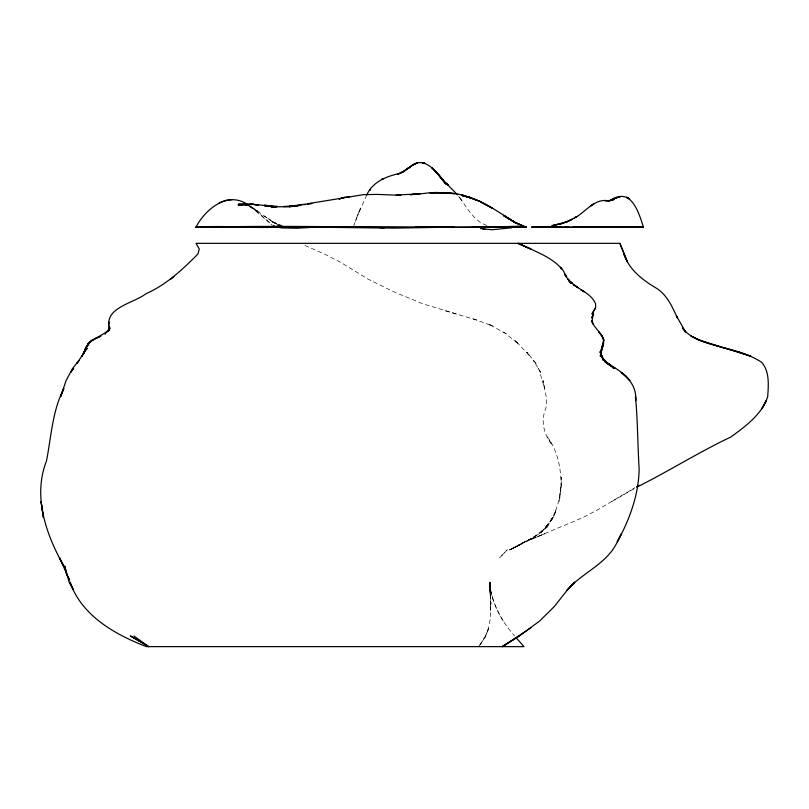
<?xml version="1.0" encoding="UTF-8"?>
<svg xmlns="http://www.w3.org/2000/svg" width="809" height="809" viewBox="0 0 809 809"><rect width="100%" height="100%" fill="white"/><g stroke="black" fill="none" stroke-linecap="round" stroke-linejoin="round"><path stroke-width="0.61" stroke-dasharray="4.04 3.03" d="M561.203 485.319L561.254 477.249L561.173 485.319L559.403 501.449L561.203 485.319L558.584 501.449L553.518 517.578L556.37 509.518L552.78 517.578L547.885 525.648L556.723 509.518M479.454 645.562L485.451 635.945L489.081 627.642L485.481 635.945C493.571 619.107 489.819 600.015 489.667 582.106C491.002 602.25 501.327 620.999 514.554 635.945M490.578 610.906L490.962 602.29L490.618 606.467M366.76 194.989L357.548 215.69M355.464 221.342L357.588 215.325L353.341 226.965M360.278 208.489L357.578 215.366L360.278 208.783M552.759 517.578L540.351 533.707L553.376 517.578L547.127 525.648L539.168 533.707L532.929 537.742L548.836 525.648L539.168 533.707L525.799 541.777L532.797 537.742L509.569 549.847L525.243 541.777L544.942 533.707L525.183 541.777L509.771 549.847L525.243 541.777L582.925 517.578L598.164 509.518L634.873 487.797M525.001 541.777L510.489 549.847L532.797 537.742M518.073 545.812L525.061 541.777L510.074 549.847L525.183 541.777M611.837 501.449L634.6 488.424M277.002 225.296L279.499 225.519M456.215 313.922L422.895 303.84L393.609 291.746L367.933 279.075L340.67 262.338L324.449 254.036L303.436 244.803M445.617 310.899L476.693 319.97L473.437 318.968L492.833 326.017L487.948 324.004M486.816 225.438C473.225 220.928 466.803 206.841 458.683 196.294L462.151 201.138M282.119 225.64L270.813 221.373L282.017 226.338M249.233 206.356L257.899 212.201L272.431 225.286M490.365 325.016L506.687 334.087L503.815 332.074L518.69 344.169L514.837 340.134L530.016 356.263L526.922 352.239L536.64 364.333L533.353 360.298L540.786 372.403L538.561 368.368L544.679 388.532L543.021 380.463C544.255 389.796 548.219 399.231 545.731 408.697C540.392 421.095 544.012 434.686 552.122 444.99L547.38 436.921C557.907 450.906 560.849 468.229 561.173 485.319M283.14 226.844L270.833 220.726L280.248 226.237L264.381 216.175L270.853 220.574L251.427 206.821M257.899 212.201L251.407 207.367L270.803 223.759M458.673 196.314L459.836 197.871M503.198 621.11C496.21 609.258 490.497 595.909 489.445 582.106L490.284 590.176L492.802 598.235M490.345 598.235L489.799 582.106L490.871 606.467M490.001 582.106L490.497 598.235L489.738 590.176L490.001 582.106M485.946 635.945L479.434 645.663L485.946 635.945M507.182 549.847L499.598 557.907L507.182 549.847M251.407 207.165L249.233 206.295L251.407 207.165M257.919 211.351L251.427 206.902L257.919 211.412"/><path stroke-width="1.21" d="M108.81 321.992L108.81 326.017L109.599 328.039L109.458 326.017L108.355 330.052L110.054 328.039L104.927 334.087L106.191 332.074L109.791 330.052L89.455 342.156L85.441 348.204L88.727 344.169L85.329 348.204L84.409 352.239L81.891 356.263L85.997 348.204L84.814 351.227M593.705 313.922L591.773 317.957L593.078 313.922L592.239 319.97L592.815 324.004L591.763 320.981M63.79 565.976C46.123 534.739 32.593 496.433 46.437 461.12C51.26 436.85 52.282 411.073 63.84 388.532L60.685 396.592L66.126 380.463L72.648 368.368L79.191 360.298L77.088 363.322M76.926 363.322L84.449 352.239M595.515 307.875L591.976 313.922L595.586 307.875L595.626 303.84C592.845 297.348 586.899 293.04 580.913 289.723L584.169 291.746L573.419 284.707M366.76 194.989C372.737 181.57 386.813 176.18 400.131 173.338L397.664 174.208L402.619 171.912L412.509 165.279L410.042 166.937C424.169 153.943 437.78 173.268 445.789 183.451L438.802 175.148L445.769 184.088L438.802 175.138L441.127 178.02M517.406 226.267C410.274 229.402 302.981 224.396 195.839 227.41C205.142 209.207 228.017 190.408 248.191 204.92M70.626 372.403L73.619 368.368L70.555 372.403M108.972 324.004C107.263 307.278 135.477 302.212 145.903 293.758C166.26 284.788 182.49 269.559 197.902 254.036L199.297 249.03L196.011 243.347L619.987 243.347L627.612 262.338L619.765 243.347M170.851 279.075L173.945 276.729M502.541 646.634L531.109 627.642M519.388 635.945L502.126 646.634L519.378 635.945L539.532 621.11L554.367 606.467L567.19 590.176L574.633 582.106L567.109 590.176C582.328 572.428 607.084 564.004 617.358 541.777C629.584 519.53 638.685 494.795 639.14 469.19C637.684 445.001 637.735 420.731 635.49 396.592L635.641 400.627C637.34 383.142 622.424 371.179 608.287 364.333L615.143 368.368L604.92 360.976M195.839 227.41C223.83 224.892 251.973 228.805 280.005 226.965M636.966 486.563L639.059 485.319M636.764 487.18C668.639 471.263 698.784 452.18 731.002 436.921C745.382 426.303 762.038 414.42 767.701 396.592C768.459 385.408 769.784 371.25 761.613 362.321C740.478 348.183 713.022 348.345 690.967 336.099L699.654 340.134L724.722 348.204C710.171 343.097 692.504 341.176 682.462 328.039L685.658 332.074L676.425 315.935L677.416 317.957C672.117 306.621 666.869 294.304 655.533 287.691C642.093 279.692 629.028 269.357 623.729 254.036M382.151 179.163L381.535 179.477L383.385 178.587L382.768 178.86M219.178 202.776L225.559 200.389L231.9 199.58M305.074 204.546L301.514 204.606L295.538 206.285L301.514 204.606L311.93 203.494L307.46 203.757L363.504 194.645L377.54 194.393L400.849 195.353L396.157 195.009L415.189 194.079L410.375 194.736L420.002 193.594L415.179 194.484L430.014 192.734L441.593 192.643L435.232 192.461L430.004 192.957L447.964 192.876L441.572 192.825C459.593 192.127 477.168 198.802 492.297 208.176L480.799 202.078L492.297 208.024L514.837 222.222L503.734 215.75L514.817 222.111L526.386 227.46L492.732 226.803M289.602 206.942L301.514 204.596M552.031 225.59L562.103 223.506L567.089 221.666L552.072 225.782L562.103 223.506L572.044 219.35L567.129 221.797L576.797 216.63L574.43 217.995C585.514 212.342 593.958 198.468 607.913 200.703L604.839 200.642L609.49 200.652L614.213 198.994L609.137 201.016C630.484 186.191 638.109 210.269 643.377 226.985L634.499 227.42M244.864 205.223L251.447 204.131L267.86 205.789M511.601 227.794L492.206 229.746L480.546 228.603M300.311 205.446L283.676 206.548L289.622 206.598L271.126 206.962L277.416 206.396L271.136 206.143L276.152 206.73M244.874 204.525L251.437 204.495L238.291 204.728L244.884 204.434L238.311 204.181L251.447 204.131L258.01 205.071L251.447 204.131M361.39 227.046L353.341 226.965M384.548 227.733L379.957 227.733M532.949 227.187L531.523 227.238L620.988 227.42M481.092 226.914L472.466 227.046M473.103 227.359L515.485 227.309L510.479 227.228M533.202 227.258L535.922 227.238M451.806 227.198L453.778 227.198M447.822 227.198L393.639 228.128L314.883 227.187L296.933 228.229L281.785 227.916L274.807 226.591M561.84 227.208L536.519 227.238M195.525 227.218L526.497 227.218M531.746 227.218L642.659 227.218M453.9 227.268L415.391 227.076M474.63 227.238L478.311 227.238M502.318 227.228L505.16 227.228M572.994 227.218L643.377 226.985M443.767 227.359L415.786 227.38M564.379 227.208L568.444 227.218M634.489 227.42L621.939 227.309M445.263 227.369L454.243 227.45M295.568 205.405L297.945 205.425M294.375 206.164L289.622 206.073L293.182 206.113M270.044 205.982L264.573 205.85L276.365 206.71M270.044 205.87L264.583 205.193L267.86 205.87M482.912 229.018L485.228 229.341M524.92 226.773L526.386 227.46L514.787 222.465L526.052 227.127M274.656 226.51L273.422 226.105M273.503 226.156L277.517 226.975M518.306 243.347C533.121 250.82 550.565 255.988 561.8 268.871L560.455 267.364L563.024 270.297L566.593 276.729L564.591 274.261L570.851 283.504L568.09 279.075L572.489 283.504L568.505 280.551M148.805 646.634L130.33 635.945L148.775 646.634L133.829 635.945M573.298 284.707L577.98 287.691L570.052 281.613M604.91 361.107L608.408 364.333L601.694 357.072L604.374 360.298L601.876 356.263L603.19 360.298L600.5 353.24M441.117 178.273L457.52 194.757M516.122 637.725L523.999 646.634L146.389 646.634C115.03 634.519 81.679 615.791 70.019 582.106L72.992 589.023M73.488 590.176L69.068 582.106L64.72 565.976L66.5 574.036L69.048 579.082M63.264 564.965L59.553 557.907L69.564 580.093M600.48 353.24L601.926 356.263L600.713 352.239L601.613 356.263L601.208 352.239L601.057 356.263L601.583 348.204L601.269 352.239L603.817 340.134C601.724 332.61 594.18 328.312 591.814 320.981M517.639 226.227A27.142 2.326 -3.9 0 1 525.051 226.763M603.605 340.134L603.544 344.169L601.471 348.204L603.504 344.169L600.784 352.239L602.371 348.204L603.605 340.134M602.472 345.18L602.371 348.204L600.015 352.239L602.371 348.204L602.472 345.18M83.671 352.239L83.408 354.251L83.681 352.239L87.443 348.204L83.671 352.239M601.471 352.239L600.248 356.263L601.502 352.239M766.356 400.627L761.866 408.697L766.356 400.627M621.363 533.707L617.307 541.777L621.423 533.707M370.502 189.296L369.885 190.135L370.502 189.296M92.074 340.134L89.536 342.156L95.907 338.122L100.973 336.099L92.074 340.134M89.941 342.156L87.625 344.169L89.941 342.156M410.042 166.876L402.599 172.226L410.042 166.907M592.158 204.93L590.509 206.153L593.766 203.858L592.158 204.93M410.042 167.048L407.574 168.656L410.042 167.048M402.619 171.882L400.131 173.369L402.619 171.912M414.977 163.893L412.509 165.248L414.977 163.893M614.203 198.822L611.199 200.41L617.257 197.527L614.203 198.822M417.424 162.902L414.977 163.833L417.424 162.902M344.24 197.426L339.072 199.014L344.24 197.436L349.367 197.184L344.24 197.426M614.223 199.418L611.179 200.248L614.223 199.418M620.341 196.668L618.794 197.022L620.341 196.668M244.884 204.252L238.281 205.476L244.884 204.262L249.243 204.849L244.884 204.262L247.069 205.314L244.905 204.232M609.531 200.561L608.004 200.763L609.49 200.652M455.103 193.604L447.953 193.27L455.103 193.664M424.664 163.135L422.258 162.67L424.664 163.206M471.566 197.841L462.212 195.697L471.566 197.861M739.295 352.239L725.127 348.204L750.883 356.263L739.295 352.239M470.383 197.993L462.222 195.08L470.383 197.993M480.809 201.694L471.556 198.316L480.809 201.744M530.967 249.03L518.063 243.347L530.886 249.03M628.087 197.851L626.53 197.103L629.675 199.014L628.087 197.861M609.339 364.333L604.515 361.451L609.298 364.333L613.819 368.368L609.339 364.333M514.858 222.566L503.754 215.427L514.858 222.566M448.156 185.079L445.799 183.279L448.156 185.109M626.277 376.428L621.191 372.403L629.827 380.463L626.277 376.428M448.156 185.312L445.799 183.087L448.156 185.312M434.13 169.92L431.784 167.605L438.791 175.26L434.13 169.87M602.118 336.099L598.882 332.074L602.098 336.099L603.676 340.134L602.118 336.099M42.27 509.518L41.067 501.449L43.423 517.578L42.27 509.518"/></g></svg>
